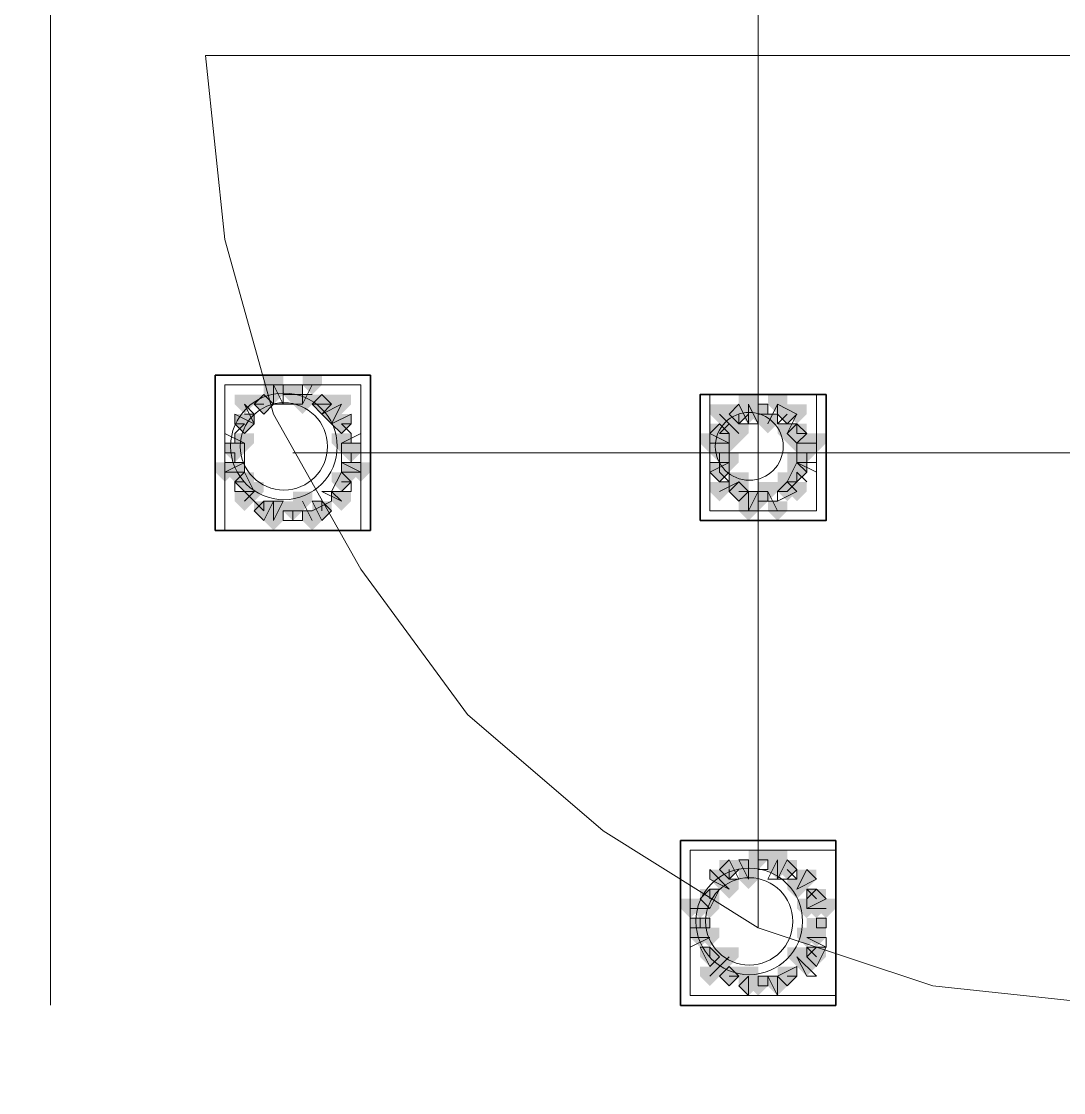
# Model space of a CAD drawing. Header units: millimetres. Extents: x 2315 to 4619, y 1334 to 1897.
# Drawn here: x 3982.87 to 3989.43, y 1548.17 to 1554.92 of the extents above; entities that cross this region are included whole.
import ezdxf

# ---------------------------------------------------------------- set-up
doc = ezdxf.new("R2010")
doc.units = ezdxf.units.MM
doc.linetypes.add('PDF_IMPORT', pattern=[1, 0.8, -0.2])
for name, color, linetype, true_color in [('PDF_10', 7, 'Continuous', 0x00b85c), ('PDF_AXIS', 7, 'Continuous', 0x00b85c), ('PDF_柱构件', 7, 'Continuous', 0x00b85c), ('PDF_转运站初步方案', 7, 'Continuous', 0x00b85c)]:
    doc.layers.add(name, color=color, linetype=linetype, true_color=true_color)
doc.layers.add('PDF_中心线层', color=1, linetype='Continuous')
doc.layers.add('PDF_粗实线层', color=7, linetype='Continuous')

msp = doc.modelspace()

# ---------------------------------------------------------------- hatches: boundary and pattern name
at = {"layer": 'PDF_10', "transparency": 33554559}
for points in [[(3984.5755, 1552.6298), (3984.5144, 1552.6298), (3984.5144, 1552.5687), (3984.5755, 1552.5076), (3984.6366, 1552.5687), (3984.6366, 1552.6298)], [(3984.5755, 1552.6298), (3984.5144, 1552.6298), (3984.5144, 1552.5687), (3984.5755, 1552.5076), (3984.6366, 1552.5687), (3984.6366, 1552.6298)], [(3984.5755, 1552.6298), (3984.5144, 1552.6298), (3984.5144, 1552.5687), (3984.5755, 1552.5076), (3984.6366, 1552.5687), (3984.6366, 1552.6298)], [(3984.3923, 1552.5687), (3984.3312, 1552.5687), (3984.3312, 1552.5076), (3984.3923, 1552.4466), (3984.4534, 1552.5076), (3984.4534, 1552.5687)], [(3984.3923, 1552.5687), (3984.3312, 1552.5687), (3984.3312, 1552.5076), (3984.3923, 1552.4466), (3984.4534, 1552.5076), (3984.4534, 1552.5687)], [(3984.3923, 1552.5687), (3984.3312, 1552.5687), (3984.3312, 1552.5076), (3984.3923, 1552.4466), (3984.4534, 1552.5076), (3984.4534, 1552.5687)], [(3984.7588, 1552.5687), (3984.6977, 1552.5687), (3984.6977, 1552.5076), (3984.7588, 1552.4466), (3984.8198, 1552.5076), (3984.8198, 1552.5687)], [(3984.7588, 1552.5687), (3984.6977, 1552.5687), (3984.6977, 1552.5076), (3984.7588, 1552.4466), (3984.8198, 1552.5076), (3984.8198, 1552.5687)], [(3984.7588, 1552.5687), (3984.6977, 1552.5687), (3984.6977, 1552.5076), (3984.7588, 1552.4466), (3984.8198, 1552.5076), (3984.8198, 1552.5687)], [(3984.2701, 1552.4466), (3984.209, 1552.4466), (3984.209, 1552.3855), (3984.2701, 1552.3244), (3984.3312, 1552.3855), (3984.3312, 1552.4466)], [(3984.2701, 1552.4466), (3984.209, 1552.4466), (3984.209, 1552.3855), (3984.2701, 1552.3244), (3984.3312, 1552.3855), (3984.3312, 1552.4466)], [(3984.8809, 1552.4466), (3984.8198, 1552.4466), (3984.8198, 1552.3855), (3984.8809, 1552.3244), (3984.942, 1552.3855), (3984.942, 1552.4466)], [(3984.8809, 1552.4466), (3984.8198, 1552.4466), (3984.8198, 1552.3855), (3984.8809, 1552.3244), (3984.942, 1552.3855), (3984.942, 1552.4466)], [(3987.3852, 1552.5076), (3987.3242, 1552.5076), (3987.3242, 1552.4466), (3987.3852, 1552.3855), (3987.4463, 1552.4466), (3987.4463, 1552.5076)], [(3987.3852, 1552.5076), (3987.3242, 1552.5076), (3987.3242, 1552.4466), (3987.3852, 1552.3855), (3987.4463, 1552.4466), (3987.4463, 1552.5076)], [(3987.5074, 1552.5076), (3987.4463, 1552.5076), (3987.4463, 1552.4466), (3987.5074, 1552.3855), (3987.5685, 1552.4466), (3987.5685, 1552.5076)], [(3987.5074, 1552.5076), (3987.4463, 1552.5076), (3987.4463, 1552.4466), (3987.5074, 1552.3855), (3987.5685, 1552.4466), (3987.5685, 1552.5076)], [(3987.6907, 1552.5076), (3987.6296, 1552.5076), (3987.6296, 1552.4466), (3987.6907, 1552.3855), (3987.7517, 1552.4466), (3987.7517, 1552.5076)], [(3987.6907, 1552.5076), (3987.6296, 1552.5076), (3987.6296, 1552.4466), (3987.6907, 1552.3855), (3987.7517, 1552.4466), (3987.7517, 1552.5076)], [(3987.2631, 1552.3855), (3987.202, 1552.3855), (3987.202, 1552.3244), (3987.2631, 1552.2633), (3987.3242, 1552.3244), (3987.3242, 1552.3855)], [(3987.2631, 1552.3855), (3987.202, 1552.3855), (3987.202, 1552.3244), (3987.2631, 1552.2633), (3987.3242, 1552.3244), (3987.3242, 1552.3855)], [(3987.7517, 1552.3855), (3987.6907, 1552.3855), (3987.6907, 1552.3244), (3987.7517, 1552.2633), (3987.8128, 1552.3244), (3987.8128, 1552.3855)], [(3987.7517, 1552.3855), (3987.6907, 1552.3855), (3987.6907, 1552.3244), (3987.7517, 1552.2633), (3987.8128, 1552.3244), (3987.8128, 1552.3855)], [(3984.209, 1552.2633), (3984.1479, 1552.2633), (3984.1479, 1552.2022), (3984.209, 1552.1412), (3984.2701, 1552.2022), (3984.2701, 1552.2633)], [(3984.209, 1552.2633), (3984.1479, 1552.2633), (3984.1479, 1552.2022), (3984.209, 1552.1412), (3984.2701, 1552.2022), (3984.2701, 1552.2633)], [(3984.942, 1552.2633), (3984.8809, 1552.2633), (3984.8809, 1552.2022), (3984.942, 1552.1412), (3985.0031, 1552.2022), (3985.0031, 1552.2633)], [(3984.942, 1552.2633), (3984.8809, 1552.2633), (3984.8809, 1552.2022), (3984.942, 1552.1412), (3985.0031, 1552.2022), (3985.0031, 1552.2633)], [(3984.942, 1552.2633), (3984.8809, 1552.2633), (3984.8809, 1552.2022), (3984.942, 1552.1412), (3985.0031, 1552.2022), (3985.0031, 1552.2633)], [(3987.2631, 1552.2633), (3987.202, 1552.2633), (3987.202, 1552.2022), (3987.2631, 1552.1412), (3987.3242, 1552.2022), (3987.3242, 1552.2633)], [(3987.2631, 1552.2633), (3987.202, 1552.2633), (3987.202, 1552.2022), (3987.2631, 1552.1412), (3987.3242, 1552.2022), (3987.3242, 1552.2633)], [(3987.8128, 1552.2633), (3987.7517, 1552.2633), (3987.7517, 1552.2022), (3987.8128, 1552.1412), (3987.8739, 1552.2022), (3987.8739, 1552.2633)], [(3987.8128, 1552.2633), (3987.7517, 1552.2633), (3987.7517, 1552.2022), (3987.8128, 1552.1412), (3987.8739, 1552.2022), (3987.8739, 1552.2633)], [(3987.2631, 1552.1412), (3987.202, 1552.1412), (3987.202, 1552.0801), (3987.2631, 1552.019), (3987.3242, 1552.0801), (3987.3242, 1552.1412)], [(3987.2631, 1552.1412), (3987.202, 1552.1412), (3987.202, 1552.0801), (3987.2631, 1552.019), (3987.3242, 1552.0801), (3987.3242, 1552.1412)], [(3987.7517, 1552.1412), (3987.6907, 1552.1412), (3987.6907, 1552.0801), (3987.7517, 1552.019), (3987.8128, 1552.0801), (3987.8128, 1552.1412)], [(3987.7517, 1552.1412), (3987.6907, 1552.1412), (3987.6907, 1552.0801), (3987.7517, 1552.019), (3987.8128, 1552.0801), (3987.8128, 1552.1412)], [(3984.2701, 1552.0801), (3984.209, 1552.0801), (3984.209, 1552.019), (3984.2701, 1551.9579), (3984.3312, 1552.019), (3984.3312, 1552.0801)], [(3984.2701, 1552.0801), (3984.209, 1552.0801), (3984.209, 1552.019), (3984.2701, 1551.9579), (3984.3312, 1552.019), (3984.3312, 1552.0801)], [(3984.8809, 1552.0801), (3984.8198, 1552.0801), (3984.8198, 1552.019), (3984.8809, 1551.9579), (3984.942, 1552.019), (3984.942, 1552.0801)], [(3984.8809, 1552.0801), (3984.8198, 1552.0801), (3984.8198, 1552.019), (3984.8809, 1551.9579), (3984.942, 1552.019), (3984.942, 1552.0801)], [(3987.3852, 1552.019), (3987.3242, 1552.019), (3987.3242, 1551.9579), (3987.3852, 1551.8968), (3987.4463, 1551.9579), (3987.4463, 1552.019)], [(3987.3852, 1552.019), (3987.3242, 1552.019), (3987.3242, 1551.9579), (3987.3852, 1551.8968), (3987.4463, 1551.9579), (3987.4463, 1552.019)], [(3987.3852, 1552.019), (3987.3242, 1552.019), (3987.3242, 1551.9579), (3987.3852, 1551.8968), (3987.4463, 1551.9579), (3987.4463, 1552.019)], [(3987.6907, 1552.019), (3987.6296, 1552.019), (3987.6296, 1551.9579), (3987.6907, 1551.8968), (3987.7517, 1551.9579), (3987.7517, 1552.019)], [(3987.6907, 1552.019), (3987.6296, 1552.019), (3987.6296, 1551.9579), (3987.6907, 1551.8968), (3987.7517, 1551.9579), (3987.7517, 1552.019)], [(3987.5074, 1551.9579), (3987.4463, 1551.9579), (3987.4463, 1551.8968), (3987.5074, 1551.8357), (3987.5685, 1551.8968), (3987.5685, 1551.9579)], [(3987.5074, 1551.9579), (3987.4463, 1551.9579), (3987.4463, 1551.8968), (3987.5074, 1551.8357), (3987.5685, 1551.8968), (3987.5685, 1551.9579)], [(3984.3923, 1551.8968), (3984.3312, 1551.8968), (3984.3312, 1551.8357), (3984.3923, 1551.7747), (3984.4534, 1551.8357), (3984.4534, 1551.8968)], [(3984.3923, 1551.8968), (3984.3312, 1551.8968), (3984.3312, 1551.8357), (3984.3923, 1551.7747), (3984.4534, 1551.8357), (3984.4534, 1551.8968)], [(3984.5755, 1551.8968), (3984.5144, 1551.8968), (3984.5144, 1551.8357), (3984.5755, 1551.7747), (3984.6366, 1551.8357), (3984.6366, 1551.8968)], [(3984.5755, 1551.8968), (3984.5144, 1551.8968), (3984.5144, 1551.8357), (3984.5755, 1551.7747), (3984.6366, 1551.8357), (3984.6366, 1551.8968)], [(3984.7588, 1551.8968), (3984.6977, 1551.8968), (3984.6977, 1551.8357), (3984.7588, 1551.7747), (3984.8198, 1551.8357), (3984.8198, 1551.8968)], [(3984.7588, 1551.8968), (3984.6977, 1551.8968), (3984.6977, 1551.8357), (3984.7588, 1551.7747), (3984.8198, 1551.8357), (3984.8198, 1551.8968)], [(3987.5074, 1549.6979), (3987.4463, 1549.6979), (3987.4463, 1549.6368), (3987.5074, 1549.5757), (3987.5685, 1549.6368), (3987.5685, 1549.6979)], [(3987.5074, 1549.6979), (3987.4463, 1549.6979), (3987.4463, 1549.6368), (3987.5074, 1549.5757), (3987.5685, 1549.6368), (3987.5685, 1549.6979)], [(3987.3242, 1549.6368), (3987.2631, 1549.6368), (3987.2631, 1549.5757), (3987.3242, 1549.5147), (3987.3852, 1549.5757), (3987.3852, 1549.6368)], [(3987.3242, 1549.6368), (3987.2631, 1549.6368), (3987.2631, 1549.5757), (3987.3242, 1549.5147), (3987.3852, 1549.5757), (3987.3852, 1549.6368)], [(3987.6907, 1549.6368), (3987.6296, 1549.6368), (3987.6296, 1549.5757), (3987.6907, 1549.5147), (3987.7517, 1549.5757), (3987.7517, 1549.6368)], [(3987.6907, 1549.6368), (3987.6296, 1549.6368), (3987.6296, 1549.5757), (3987.6907, 1549.5147), (3987.7517, 1549.5757), (3987.7517, 1549.6368)], [(3987.202, 1549.4536), (3987.1409, 1549.4536), (3987.1409, 1549.3925), (3987.202, 1549.3314), (3987.2631, 1549.3925), (3987.2631, 1549.4536)], [(3987.202, 1549.4536), (3987.1409, 1549.4536), (3987.1409, 1549.3925), (3987.202, 1549.3314), (3987.2631, 1549.3925), (3987.2631, 1549.4536)], [(3987.8739, 1549.4536), (3987.8128, 1549.4536), (3987.8128, 1549.3925), (3987.8739, 1549.3314), (3987.935, 1549.3925), (3987.935, 1549.4536)], [(3987.8739, 1549.4536), (3987.8128, 1549.4536), (3987.8128, 1549.3925), (3987.8739, 1549.3314), (3987.935, 1549.3925), (3987.935, 1549.4536)], [(3987.1409, 1549.2703), (3987.0798, 1549.2703), (3987.0798, 1549.2093), (3987.1409, 1549.1482), (3987.202, 1549.2093), (3987.202, 1549.2703)], [(3987.1409, 1549.2703), (3987.0798, 1549.2703), (3987.0798, 1549.2093), (3987.1409, 1549.1482), (3987.202, 1549.2093), (3987.202, 1549.2703)], [(3987.8739, 1549.2703), (3987.8128, 1549.2703), (3987.8128, 1549.2093), (3987.8739, 1549.1482), (3987.935, 1549.2093), (3987.935, 1549.2703)], [(3987.8739, 1549.2703), (3987.8128, 1549.2703), (3987.8128, 1549.2093), (3987.8739, 1549.1482), (3987.935, 1549.2093), (3987.935, 1549.2703)], [(3987.202, 1549.0871), (3987.1409, 1549.0871), (3987.1409, 1549.026), (3987.202, 1548.9649), (3987.2631, 1549.026), (3987.2631, 1549.0871)], [(3987.202, 1549.0871), (3987.1409, 1549.0871), (3987.1409, 1549.026), (3987.202, 1548.9649), (3987.2631, 1549.026), (3987.2631, 1549.0871)], [(3987.8739, 1549.0871), (3987.8128, 1549.0871), (3987.8128, 1549.026), (3987.8739, 1548.9649), (3987.935, 1549.026), (3987.935, 1549.0871)], [(3987.8739, 1549.0871), (3987.8128, 1549.0871), (3987.8128, 1549.026), (3987.8739, 1548.9649), (3987.935, 1549.026), (3987.935, 1549.0871)], [(3987.3242, 1548.9649), (3987.2631, 1548.9649), (3987.2631, 1548.9039), (3987.3242, 1548.8428), (3987.3852, 1548.9039), (3987.3852, 1548.9649)], [(3987.3242, 1548.9649), (3987.2631, 1548.9649), (3987.2631, 1548.9039), (3987.3242, 1548.8428), (3987.3852, 1548.9039), (3987.3852, 1548.9649)], [(3987.3242, 1548.9649), (3987.2631, 1548.9649), (3987.2631, 1548.9039), (3987.3242, 1548.8428), (3987.3852, 1548.9039), (3987.3852, 1548.9649)], [(3987.6907, 1548.9649), (3987.6296, 1548.9649), (3987.6296, 1548.9039), (3987.6907, 1548.8428), (3987.7517, 1548.9039), (3987.7517, 1548.9649)], [(3987.6907, 1548.9649), (3987.6296, 1548.9649), (3987.6296, 1548.9039), (3987.6907, 1548.8428), (3987.7517, 1548.9039), (3987.7517, 1548.9649)], [(3987.5074, 1548.9039), (3987.4463, 1548.9039), (3987.4463, 1548.8428), (3987.5074, 1548.7817), (3987.5685, 1548.8428), (3987.5685, 1548.9039)], [(3987.5074, 1548.9039), (3987.4463, 1548.9039), (3987.4463, 1548.8428), (3987.5074, 1548.7817), (3987.5685, 1548.8428), (3987.5685, 1548.9039)]]:
    msp.add_hatch(color=256, dxfattribs=at).paths.add_polyline_path(points)
at = {"layer": 'PDF_柱构件', "transparency": 33554559}
for points in [[(3984.4534, 1552.6909), (3984.3923, 1552.6909), (3984.3923, 1552.6298), (3984.4534, 1552.5687), (3984.5144, 1552.6298), (3984.5144, 1552.6909)], [(3984.6977, 1552.6909), (3984.6366, 1552.6909), (3984.6366, 1552.6298), (3984.6977, 1552.5687), (3984.7588, 1552.6298), (3984.7588, 1552.6909)], [(3984.4534, 1552.6298), (3984.3923, 1552.6298), (3984.3923, 1552.5687), (3984.4534, 1552.5076), (3984.5144, 1552.5687), (3984.5144, 1552.6298)], [(3984.2701, 1552.5687), (3984.209, 1552.5687), (3984.209, 1552.5076), (3984.2701, 1552.4466), (3984.3312, 1552.5076), (3984.3312, 1552.5687)], [(3984.6366, 1552.5687), (3984.5755, 1552.5687), (3984.5755, 1552.5076), (3984.6366, 1552.4466), (3984.6977, 1552.5076), (3984.6977, 1552.5687)], [(3984.8809, 1552.5687), (3984.8198, 1552.5687), (3984.8198, 1552.5076), (3984.8809, 1552.4466), (3984.942, 1552.5076), (3984.942, 1552.5687)], [(3987.4463, 1552.5687), (3987.3852, 1552.5687), (3987.3852, 1552.5076), (3987.4463, 1552.4466), (3987.5074, 1552.5076), (3987.5074, 1552.5687)], [(3987.6296, 1552.5687), (3987.5685, 1552.5687), (3987.5685, 1552.5076), (3987.6296, 1552.4466), (3987.6907, 1552.5076), (3987.6907, 1552.5687)], [(3984.8198, 1552.5076), (3984.7588, 1552.5076), (3984.7588, 1552.4466), (3984.8198, 1552.3855), (3984.8809, 1552.4466), (3984.8809, 1552.5076)], [(3987.2631, 1552.5076), (3987.202, 1552.5076), (3987.202, 1552.4466), (3987.2631, 1552.3855), (3987.3242, 1552.4466), (3987.3242, 1552.5076)], [(3987.3242, 1552.4466), (3987.2631, 1552.4466), (3987.2631, 1552.3855), (3987.3242, 1552.3244), (3987.3852, 1552.3855), (3987.3852, 1552.4466)], [(3987.4463, 1552.5076), (3987.3852, 1552.5076), (3987.3852, 1552.4466), (3987.4463, 1552.3855), (3987.5074, 1552.4466), (3987.5074, 1552.5076)], [(3987.5685, 1552.4466), (3987.5074, 1552.4466), (3987.5074, 1552.3855), (3987.5685, 1552.3244), (3987.6296, 1552.3855), (3987.6296, 1552.4466)], [(3987.7517, 1552.5076), (3987.6907, 1552.5076), (3987.6907, 1552.4466), (3987.7517, 1552.3855), (3987.8128, 1552.4466), (3987.8128, 1552.5076)], [(3987.3852, 1552.3855), (3987.3242, 1552.3855), (3987.3242, 1552.3244), (3987.3852, 1552.2633), (3987.4463, 1552.3244), (3987.4463, 1552.3855)], [(3987.6907, 1552.3855), (3987.6296, 1552.3855), (3987.6296, 1552.3244), (3987.6907, 1552.2633), (3987.7517, 1552.3244), (3987.7517, 1552.3855)], [(3984.2701, 1552.3244), (3984.209, 1552.3244), (3984.209, 1552.2633), (3984.2701, 1552.2022), (3984.3312, 1552.2633), (3984.3312, 1552.3244)], [(3984.8809, 1552.3244), (3984.8198, 1552.3244), (3984.8198, 1552.2633), (3984.8809, 1552.2022), (3984.942, 1552.2633), (3984.942, 1552.3244)], [(3987.202, 1552.3244), (3987.1409, 1552.3244), (3987.1409, 1552.2633), (3987.202, 1552.2022), (3987.2631, 1552.2633), (3987.2631, 1552.3244)], [(3987.2631, 1552.3244), (3987.202, 1552.3244), (3987.202, 1552.2633), (3987.2631, 1552.2022), (3987.3242, 1552.2633), (3987.3242, 1552.3244)], [(3987.3242, 1552.3244), (3987.2631, 1552.3244), (3987.2631, 1552.2633), (3987.3242, 1552.2022), (3987.3852, 1552.2633), (3987.3852, 1552.3244)], [(3987.7517, 1552.3244), (3987.6907, 1552.3244), (3987.6907, 1552.2633), (3987.7517, 1552.2022), (3987.8128, 1552.2633), (3987.8128, 1552.3244)], [(3987.8128, 1552.3244), (3987.7517, 1552.3244), (3987.7517, 1552.2633), (3987.8128, 1552.2022), (3987.8739, 1552.2633), (3987.8739, 1552.3244)], [(3987.8739, 1552.3244), (3987.8128, 1552.3244), (3987.8128, 1552.2633), (3987.8739, 1552.2022), (3987.935, 1552.2633), (3987.935, 1552.3244)], [(3987.3242, 1552.2022), (3987.2631, 1552.2022), (3987.2631, 1552.1412), (3987.3242, 1552.0801), (3987.3852, 1552.1412), (3987.3852, 1552.2022)], [(3987.7517, 1552.2022), (3987.6907, 1552.2022), (3987.6907, 1552.1412), (3987.7517, 1552.0801), (3987.8128, 1552.1412), (3987.8128, 1552.2022)], [(3984.1479, 1552.1412), (3984.0869, 1552.1412), (3984.0869, 1552.0801), (3984.1479, 1552.019), (3984.209, 1552.0801), (3984.209, 1552.1412)], [(3984.209, 1552.1412), (3984.1479, 1552.1412), (3984.1479, 1552.0801), (3984.209, 1552.019), (3984.2701, 1552.0801), (3984.2701, 1552.1412)], [(3984.942, 1552.1412), (3984.8809, 1552.1412), (3984.8809, 1552.0801), (3984.942, 1552.019), (3985.0031, 1552.0801), (3985.0031, 1552.1412)], [(3985.0031, 1552.1412), (3984.942, 1552.1412), (3984.942, 1552.0801), (3985.0031, 1552.019), (3985.0642, 1552.0801), (3985.0642, 1552.1412)], [(3987.3852, 1552.0801), (3987.3242, 1552.0801), (3987.3242, 1552.019), (3987.3852, 1551.9579), (3987.4463, 1552.019), (3987.4463, 1552.0801)], [(3987.6907, 1552.0801), (3987.6296, 1552.0801), (3987.6296, 1552.019), (3987.6907, 1551.9579), (3987.7517, 1552.019), (3987.7517, 1552.0801)], [(3984.3312, 1552.019), (3984.2701, 1552.019), (3984.2701, 1551.9579), (3984.3312, 1551.8968), (3984.3923, 1551.9579), (3984.3923, 1552.019)], [(3987.2631, 1552.019), (3987.202, 1552.019), (3987.202, 1551.9579), (3987.2631, 1551.8968), (3987.3242, 1551.9579), (3987.3242, 1552.019)], [(3987.5685, 1552.019), (3987.5074, 1552.019), (3987.5074, 1551.9579), (3987.5685, 1551.8968), (3987.6296, 1551.9579), (3987.6296, 1552.019)], [(3987.7517, 1552.019), (3987.6907, 1552.019), (3987.6907, 1551.9579), (3987.7517, 1551.8968), (3987.8128, 1551.9579), (3987.8128, 1552.019)], [(3984.2701, 1551.9579), (3984.209, 1551.9579), (3984.209, 1551.8968), (3984.2701, 1551.8357), (3984.3312, 1551.8968), (3984.3312, 1551.9579)], [(3984.6366, 1551.9579), (3984.5755, 1551.9579), (3984.5755, 1551.8968), (3984.6366, 1551.8357), (3984.6977, 1551.8968), (3984.6977, 1551.9579)], [(3984.8809, 1551.9579), (3984.8198, 1551.9579), (3984.8198, 1551.8968), (3984.8809, 1551.8357), (3984.942, 1551.8968), (3984.942, 1551.9579)], [(3987.4463, 1551.9579), (3987.3852, 1551.9579), (3987.3852, 1551.8968), (3987.4463, 1551.8357), (3987.5074, 1551.8968), (3987.5074, 1551.9579)], [(3984.4534, 1551.8968), (3984.3923, 1551.8968), (3984.3923, 1551.8357), (3984.4534, 1551.7747), (3984.5144, 1551.8357), (3984.5144, 1551.8968)], [(3987.4463, 1551.8968), (3987.3852, 1551.8968), (3987.3852, 1551.8357), (3987.4463, 1551.7747), (3987.5074, 1551.8357), (3987.5074, 1551.8968)], [(3987.6296, 1551.8968), (3987.5685, 1551.8968), (3987.5685, 1551.8357), (3987.6296, 1551.7747), (3987.6907, 1551.8357), (3987.6907, 1551.8968)], [(3984.4534, 1551.8357), (3984.3923, 1551.8357), (3984.3923, 1551.7747), (3984.4534, 1551.7136), (3984.5144, 1551.7747), (3984.5144, 1551.8357)], [(3984.6977, 1551.8357), (3984.6366, 1551.8357), (3984.6366, 1551.7747), (3984.6977, 1551.7136), (3984.7588, 1551.7747), (3984.7588, 1551.8357)], [(3987.6296, 1549.6979), (3987.5685, 1549.6979), (3987.5685, 1549.6368), (3987.6296, 1549.5757), (3987.6907, 1549.6368), (3987.6907, 1549.6979)], [(3987.4463, 1549.6368), (3987.3852, 1549.6368), (3987.3852, 1549.5757), (3987.4463, 1549.5147), (3987.5074, 1549.5757), (3987.5074, 1549.6368)], [(3987.6296, 1549.6368), (3987.5685, 1549.6368), (3987.5685, 1549.5757), (3987.6296, 1549.5147), (3987.6907, 1549.5757), (3987.6907, 1549.6368)], [(3987.2631, 1549.5757), (3987.202, 1549.5757), (3987.202, 1549.5147), (3987.2631, 1549.4536), (3987.3242, 1549.5147), (3987.3242, 1549.5757)], [(3987.4463, 1549.5757), (3987.3852, 1549.5757), (3987.3852, 1549.5147), (3987.4463, 1549.4536), (3987.5074, 1549.5147), (3987.5074, 1549.5757)], [(3987.8128, 1549.5757), (3987.7517, 1549.5757), (3987.7517, 1549.5147), (3987.8128, 1549.4536), (3987.8739, 1549.5147), (3987.8739, 1549.5757)], [(3987.3242, 1549.5147), (3987.2631, 1549.5147), (3987.2631, 1549.4536), (3987.3242, 1549.3925), (3987.3852, 1549.4536), (3987.3852, 1549.5147)], [(3987.7517, 1549.5147), (3987.6907, 1549.5147), (3987.6907, 1549.4536), (3987.7517, 1549.3925), (3987.8128, 1549.4536), (3987.8128, 1549.5147)], [(3987.0798, 1549.3925), (3987.0188, 1549.3925), (3987.0188, 1549.3314), (3987.0798, 1549.2703), (3987.1409, 1549.3314), (3987.1409, 1549.3925)], [(3987.1409, 1549.3925), (3987.0798, 1549.3925), (3987.0798, 1549.3314), (3987.1409, 1549.2703), (3987.202, 1549.3314), (3987.202, 1549.3925)], [(3987.202, 1549.3925), (3987.1409, 1549.3925), (3987.1409, 1549.3314), (3987.202, 1549.2703), (3987.2631, 1549.3314), (3987.2631, 1549.3925)], [(3987.8128, 1549.3925), (3987.7517, 1549.3925), (3987.7517, 1549.3314), (3987.8128, 1549.2703), (3987.8739, 1549.3314), (3987.8739, 1549.3925)], [(3987.8739, 1549.3925), (3987.8128, 1549.3925), (3987.8128, 1549.3314), (3987.8739, 1549.2703), (3987.935, 1549.3314), (3987.935, 1549.3925)], [(3987.935, 1549.3925), (3987.8739, 1549.3925), (3987.8739, 1549.3314), (3987.935, 1549.2703), (3987.9961, 1549.3314), (3987.9961, 1549.3925)], [(3987.1409, 1549.2093), (3987.0798, 1549.2093), (3987.0798, 1549.1482), (3987.1409, 1549.0871), (3987.202, 1549.1482), (3987.202, 1549.2093)], [(3987.202, 1549.2093), (3987.1409, 1549.2093), (3987.1409, 1549.1482), (3987.202, 1549.0871), (3987.2631, 1549.1482), (3987.2631, 1549.2093)], [(3987.8128, 1549.2093), (3987.7517, 1549.2093), (3987.7517, 1549.1482), (3987.8128, 1549.0871), (3987.8739, 1549.1482), (3987.8739, 1549.2093)], [(3987.8739, 1549.2093), (3987.8128, 1549.2093), (3987.8128, 1549.1482), (3987.8739, 1549.0871), (3987.935, 1549.1482), (3987.935, 1549.2093)], [(3987.3242, 1549.0871), (3987.2631, 1549.0871), (3987.2631, 1549.026), (3987.3242, 1548.9649), (3987.3852, 1549.026), (3987.3852, 1549.0871)], [(3987.7517, 1549.0871), (3987.6907, 1549.0871), (3987.6907, 1549.026), (3987.7517, 1548.9649), (3987.8128, 1549.026), (3987.8128, 1549.0871)], [(3987.2631, 1549.026), (3987.202, 1549.026), (3987.202, 1548.9649), (3987.2631, 1548.9039), (3987.3242, 1548.9649), (3987.3242, 1549.026)], [(3987.8128, 1549.026), (3987.7517, 1549.026), (3987.7517, 1548.9649), (3987.8128, 1548.9039), (3987.8739, 1548.9649), (3987.8739, 1549.026)], [(3987.202, 1548.9649), (3987.1409, 1548.9649), (3987.1409, 1548.9039), (3987.202, 1548.8428), (3987.2631, 1548.9039), (3987.2631, 1548.9649)], [(3987.4463, 1548.9649), (3987.3852, 1548.9649), (3987.3852, 1548.9039), (3987.4463, 1548.8428), (3987.5074, 1548.9039), (3987.5074, 1548.9649)], [(3987.4463, 1548.9039), (3987.3852, 1548.9039), (3987.3852, 1548.8428), (3987.4463, 1548.7817), (3987.5074, 1548.8428), (3987.5074, 1548.9039)], [(3987.6296, 1548.9039), (3987.5685, 1548.9039), (3987.5685, 1548.8428), (3987.6296, 1548.7817), (3987.6907, 1548.8428), (3987.6907, 1548.9039)]]:
    msp.add_hatch(color=256, dxfattribs=at).paths.add_polyline_path(points)
at = {"layer": 'PDF_转运站初步方案', "transparency": 33554559}
for points in [[(3984.5755, 1552.6298), (3984.5144, 1552.6298), (3984.5144, 1552.5687), (3984.5755, 1552.5076), (3984.6366, 1552.5687), (3984.6366, 1552.6298)], [(3984.5755, 1552.6298), (3984.5144, 1552.6298), (3984.5144, 1552.5687), (3984.5755, 1552.5076), (3984.6366, 1552.5687), (3984.6366, 1552.6298)], [(3984.3923, 1552.5687), (3984.3312, 1552.5687), (3984.3312, 1552.5076), (3984.3923, 1552.4466), (3984.4534, 1552.5076), (3984.4534, 1552.5687)], [(3984.3923, 1552.5687), (3984.3312, 1552.5687), (3984.3312, 1552.5076), (3984.3923, 1552.4466), (3984.4534, 1552.5076), (3984.4534, 1552.5687)], [(3984.7588, 1552.5687), (3984.6977, 1552.5687), (3984.6977, 1552.5076), (3984.7588, 1552.4466), (3984.8198, 1552.5076), (3984.8198, 1552.5687)], [(3984.7588, 1552.5687), (3984.6977, 1552.5687), (3984.6977, 1552.5076), (3984.7588, 1552.4466), (3984.8198, 1552.5076), (3984.8198, 1552.5687)], [(3984.2701, 1552.4466), (3984.209, 1552.4466), (3984.209, 1552.3855), (3984.2701, 1552.3244), (3984.3312, 1552.3855), (3984.3312, 1552.4466)], [(3984.2701, 1552.4466), (3984.209, 1552.4466), (3984.209, 1552.3855), (3984.2701, 1552.3244), (3984.3312, 1552.3855), (3984.3312, 1552.4466)], [(3984.8809, 1552.4466), (3984.8198, 1552.4466), (3984.8198, 1552.3855), (3984.8809, 1552.3244), (3984.942, 1552.3855), (3984.942, 1552.4466)], [(3984.8809, 1552.4466), (3984.8198, 1552.4466), (3984.8198, 1552.3855), (3984.8809, 1552.3244), (3984.942, 1552.3855), (3984.942, 1552.4466)], [(3987.3852, 1552.5076), (3987.3242, 1552.5076), (3987.3242, 1552.4466), (3987.3852, 1552.3855), (3987.4463, 1552.4466), (3987.4463, 1552.5076)], [(3987.3852, 1552.5076), (3987.3242, 1552.5076), (3987.3242, 1552.4466), (3987.3852, 1552.3855), (3987.4463, 1552.4466), (3987.4463, 1552.5076)], [(3987.5074, 1552.5076), (3987.4463, 1552.5076), (3987.4463, 1552.4466), (3987.5074, 1552.3855), (3987.5685, 1552.4466), (3987.5685, 1552.5076)], [(3987.5074, 1552.5076), (3987.4463, 1552.5076), (3987.4463, 1552.4466), (3987.5074, 1552.3855), (3987.5685, 1552.4466), (3987.5685, 1552.5076)], [(3987.6907, 1552.5076), (3987.6296, 1552.5076), (3987.6296, 1552.4466), (3987.6907, 1552.3855), (3987.7517, 1552.4466), (3987.7517, 1552.5076)], [(3987.6907, 1552.5076), (3987.6296, 1552.5076), (3987.6296, 1552.4466), (3987.6907, 1552.3855), (3987.7517, 1552.4466), (3987.7517, 1552.5076)], [(3987.2631, 1552.3855), (3987.202, 1552.3855), (3987.202, 1552.3244), (3987.2631, 1552.2633), (3987.3242, 1552.3244), (3987.3242, 1552.3855)], [(3987.2631, 1552.3855), (3987.202, 1552.3855), (3987.202, 1552.3244), (3987.2631, 1552.2633), (3987.3242, 1552.3244), (3987.3242, 1552.3855)], [(3987.7517, 1552.3855), (3987.6907, 1552.3855), (3987.6907, 1552.3244), (3987.7517, 1552.2633), (3987.8128, 1552.3244), (3987.8128, 1552.3855)], [(3987.7517, 1552.3855), (3987.6907, 1552.3855), (3987.6907, 1552.3244), (3987.7517, 1552.2633), (3987.8128, 1552.3244), (3987.8128, 1552.3855)], [(3984.209, 1552.2633), (3984.1479, 1552.2633), (3984.1479, 1552.2022), (3984.209, 1552.1412), (3984.2701, 1552.2022), (3984.2701, 1552.2633)], [(3984.209, 1552.2633), (3984.1479, 1552.2633), (3984.1479, 1552.2022), (3984.209, 1552.1412), (3984.2701, 1552.2022), (3984.2701, 1552.2633)], [(3984.942, 1552.2633), (3984.8809, 1552.2633), (3984.8809, 1552.2022), (3984.942, 1552.1412), (3985.0031, 1552.2022), (3985.0031, 1552.2633)], [(3984.942, 1552.2633), (3984.8809, 1552.2633), (3984.8809, 1552.2022), (3984.942, 1552.1412), (3985.0031, 1552.2022), (3985.0031, 1552.2633)], [(3987.2631, 1552.2633), (3987.202, 1552.2633), (3987.202, 1552.2022), (3987.2631, 1552.1412), (3987.3242, 1552.2022), (3987.3242, 1552.2633)], [(3987.2631, 1552.2633), (3987.202, 1552.2633), (3987.202, 1552.2022), (3987.2631, 1552.1412), (3987.3242, 1552.2022), (3987.3242, 1552.2633)], [(3987.8128, 1552.2633), (3987.7517, 1552.2633), (3987.7517, 1552.2022), (3987.8128, 1552.1412), (3987.8739, 1552.2022), (3987.8739, 1552.2633)], [(3987.8128, 1552.2633), (3987.7517, 1552.2633), (3987.7517, 1552.2022), (3987.8128, 1552.1412), (3987.8739, 1552.2022), (3987.8739, 1552.2633)], [(3987.2631, 1552.1412), (3987.202, 1552.1412), (3987.202, 1552.0801), (3987.2631, 1552.019), (3987.3242, 1552.0801), (3987.3242, 1552.1412)], [(3987.2631, 1552.1412), (3987.202, 1552.1412), (3987.202, 1552.0801), (3987.2631, 1552.019), (3987.3242, 1552.0801), (3987.3242, 1552.1412)], [(3987.7517, 1552.1412), (3987.6907, 1552.1412), (3987.6907, 1552.0801), (3987.7517, 1552.019), (3987.8128, 1552.0801), (3987.8128, 1552.1412)], [(3987.7517, 1552.1412), (3987.6907, 1552.1412), (3987.6907, 1552.0801), (3987.7517, 1552.019), (3987.8128, 1552.0801), (3987.8128, 1552.1412)], [(3984.2701, 1552.0801), (3984.209, 1552.0801), (3984.209, 1552.019), (3984.2701, 1551.9579), (3984.3312, 1552.019), (3984.3312, 1552.0801)], [(3984.2701, 1552.0801), (3984.209, 1552.0801), (3984.209, 1552.019), (3984.2701, 1551.9579), (3984.3312, 1552.019), (3984.3312, 1552.0801)], [(3984.8809, 1552.0801), (3984.8198, 1552.0801), (3984.8198, 1552.019), (3984.8809, 1551.9579), (3984.942, 1552.019), (3984.942, 1552.0801)], [(3984.8809, 1552.0801), (3984.8198, 1552.0801), (3984.8198, 1552.019), (3984.8809, 1551.9579), (3984.942, 1552.019), (3984.942, 1552.0801)], [(3987.3852, 1552.019), (3987.3242, 1552.019), (3987.3242, 1551.9579), (3987.3852, 1551.8968), (3987.4463, 1551.9579), (3987.4463, 1552.019)], [(3987.3852, 1552.019), (3987.3242, 1552.019), (3987.3242, 1551.9579), (3987.3852, 1551.8968), (3987.4463, 1551.9579), (3987.4463, 1552.019)], [(3987.6907, 1552.019), (3987.6296, 1552.019), (3987.6296, 1551.9579), (3987.6907, 1551.8968), (3987.7517, 1551.9579), (3987.7517, 1552.019)], [(3987.6907, 1552.019), (3987.6296, 1552.019), (3987.6296, 1551.9579), (3987.6907, 1551.8968), (3987.7517, 1551.9579), (3987.7517, 1552.019)], [(3987.5074, 1551.9579), (3987.4463, 1551.9579), (3987.4463, 1551.8968), (3987.5074, 1551.8357), (3987.5685, 1551.8968), (3987.5685, 1551.9579)], [(3987.5074, 1551.9579), (3987.4463, 1551.9579), (3987.4463, 1551.8968), (3987.5074, 1551.8357), (3987.5685, 1551.8968), (3987.5685, 1551.9579)], [(3984.3923, 1551.8968), (3984.3312, 1551.8968), (3984.3312, 1551.8357), (3984.3923, 1551.7747), (3984.4534, 1551.8357), (3984.4534, 1551.8968)], [(3984.3923, 1551.8968), (3984.3312, 1551.8968), (3984.3312, 1551.8357), (3984.3923, 1551.7747), (3984.4534, 1551.8357), (3984.4534, 1551.8968)], [(3984.5755, 1551.8968), (3984.5144, 1551.8968), (3984.5144, 1551.8357), (3984.5755, 1551.7747), (3984.6366, 1551.8357), (3984.6366, 1551.8968)], [(3984.5755, 1551.8968), (3984.5144, 1551.8968), (3984.5144, 1551.8357), (3984.5755, 1551.7747), (3984.6366, 1551.8357), (3984.6366, 1551.8968)], [(3984.7588, 1551.8968), (3984.6977, 1551.8968), (3984.6977, 1551.8357), (3984.7588, 1551.7747), (3984.8198, 1551.8357), (3984.8198, 1551.8968)], [(3984.7588, 1551.8968), (3984.6977, 1551.8968), (3984.6977, 1551.8357), (3984.7588, 1551.7747), (3984.8198, 1551.8357), (3984.8198, 1551.8968)], [(3987.5074, 1549.6979), (3987.4463, 1549.6979), (3987.4463, 1549.6368), (3987.5074, 1549.5757), (3987.5685, 1549.6368), (3987.5685, 1549.6979)], [(3987.5074, 1549.6979), (3987.4463, 1549.6979), (3987.4463, 1549.6368), (3987.5074, 1549.5757), (3987.5685, 1549.6368), (3987.5685, 1549.6979)], [(3987.3242, 1549.6368), (3987.2631, 1549.6368), (3987.2631, 1549.5757), (3987.3242, 1549.5147), (3987.3852, 1549.5757), (3987.3852, 1549.6368)], [(3987.3242, 1549.6368), (3987.2631, 1549.6368), (3987.2631, 1549.5757), (3987.3242, 1549.5147), (3987.3852, 1549.5757), (3987.3852, 1549.6368)], [(3987.6907, 1549.6368), (3987.6296, 1549.6368), (3987.6296, 1549.5757), (3987.6907, 1549.5147), (3987.7517, 1549.5757), (3987.7517, 1549.6368)], [(3987.6907, 1549.6368), (3987.6296, 1549.6368), (3987.6296, 1549.5757), (3987.6907, 1549.5147), (3987.7517, 1549.5757), (3987.7517, 1549.6368)], [(3987.202, 1549.4536), (3987.1409, 1549.4536), (3987.1409, 1549.3925), (3987.202, 1549.3314), (3987.2631, 1549.3925), (3987.2631, 1549.4536)], [(3987.202, 1549.4536), (3987.1409, 1549.4536), (3987.1409, 1549.3925), (3987.202, 1549.3314), (3987.2631, 1549.3925), (3987.2631, 1549.4536)], [(3987.8739, 1549.4536), (3987.8128, 1549.4536), (3987.8128, 1549.3925), (3987.8739, 1549.3314), (3987.935, 1549.3925), (3987.935, 1549.4536)], [(3987.8739, 1549.4536), (3987.8128, 1549.4536), (3987.8128, 1549.3925), (3987.8739, 1549.3314), (3987.935, 1549.3925), (3987.935, 1549.4536)], [(3987.1409, 1549.2703), (3987.0798, 1549.2703), (3987.0798, 1549.2093), (3987.1409, 1549.1482), (3987.202, 1549.2093), (3987.202, 1549.2703)], [(3987.1409, 1549.2703), (3987.0798, 1549.2703), (3987.0798, 1549.2093), (3987.1409, 1549.1482), (3987.202, 1549.2093), (3987.202, 1549.2703)], [(3987.8739, 1549.2703), (3987.8128, 1549.2703), (3987.8128, 1549.2093), (3987.8739, 1549.1482), (3987.935, 1549.2093), (3987.935, 1549.2703)], [(3987.8739, 1549.2703), (3987.8128, 1549.2703), (3987.8128, 1549.2093), (3987.8739, 1549.1482), (3987.935, 1549.2093), (3987.935, 1549.2703)], [(3987.202, 1549.0871), (3987.1409, 1549.0871), (3987.1409, 1549.026), (3987.202, 1548.9649), (3987.2631, 1549.026), (3987.2631, 1549.0871)], [(3987.202, 1549.0871), (3987.1409, 1549.0871), (3987.1409, 1549.026), (3987.202, 1548.9649), (3987.2631, 1549.026), (3987.2631, 1549.0871)], [(3987.8739, 1549.0871), (3987.8128, 1549.0871), (3987.8128, 1549.026), (3987.8739, 1548.9649), (3987.935, 1549.026), (3987.935, 1549.0871)], [(3987.8739, 1549.0871), (3987.8128, 1549.0871), (3987.8128, 1549.026), (3987.8739, 1548.9649), (3987.935, 1549.026), (3987.935, 1549.0871)], [(3987.3242, 1548.9649), (3987.2631, 1548.9649), (3987.2631, 1548.9039), (3987.3242, 1548.8428), (3987.3852, 1548.9039), (3987.3852, 1548.9649)], [(3987.3242, 1548.9649), (3987.2631, 1548.9649), (3987.2631, 1548.9039), (3987.3242, 1548.8428), (3987.3852, 1548.9039), (3987.3852, 1548.9649)], [(3987.6907, 1548.9649), (3987.6296, 1548.9649), (3987.6296, 1548.9039), (3987.6907, 1548.8428), (3987.7517, 1548.9039), (3987.7517, 1548.9649)], [(3987.6907, 1548.9649), (3987.6296, 1548.9649), (3987.6296, 1548.9039), (3987.6907, 1548.8428), (3987.7517, 1548.9039), (3987.7517, 1548.9649)], [(3987.5074, 1548.9039), (3987.4463, 1548.9039), (3987.4463, 1548.8428), (3987.5074, 1548.7817), (3987.5685, 1548.8428), (3987.5685, 1548.9039)], [(3987.5074, 1548.9039), (3987.4463, 1548.9039), (3987.4463, 1548.8428), (3987.5074, 1548.7817), (3987.5685, 1548.8428), (3987.5685, 1548.9039)]]:
    msp.add_hatch(color=256, dxfattribs=at).paths.add_polyline_path(points)

# ---------------------------------------------------------------- linework, layer by layer
at = {"layer": 'PDF_10', "lineweight": 18}
for points in [[(3984.6366, 1552.5687), (3984.5144, 1552.5687)], [(3984.3923, 1552.5076), (3984.3312, 1552.5076)], [(3984.8198, 1552.5076), (3984.6977, 1552.5076)], [(3987.4463, 1552.4466), (3987.3852, 1552.3855), (3987.3852, 1552.4466)], [(3987.5685, 1552.4466), (3987.5074, 1552.4466), (3987.5074, 1552.5076)], [(3987.6907, 1552.3855), (3987.6296, 1552.4466)], [(3987.6296, 1552.3855), (3987.6907, 1552.4466)], [(3984.209, 1552.3855), (3984.2701, 1552.3855), (3984.209, 1552.3244)], [(3984.942, 1552.3244), (3984.8809, 1552.3855), (3984.942, 1552.3855)], [(3987.3242, 1552.3855), (3987.2631, 1552.3244), (3987.3242, 1552.3244)], [(3987.8128, 1552.3244), (3987.7517, 1552.3244), (3987.7517, 1552.3855)], [(3984.1479, 1552.2022), (3984.209, 1552.2022), (3984.209, 1552.1412)], [(3984.942, 1552.1412), (3984.942, 1552.2022)], [(3987.202, 1552.2022), (3987.2631, 1552.2022), (3987.2631, 1552.1412)], [(3987.8128, 1552.1412), (3987.8128, 1552.2022), (3987.7517, 1552.2022)], [(3987.2631, 1552.0801), (3987.3242, 1552.019)], [(3987.3242, 1552.0801), (3987.2631, 1552.019)], [(3987.7517, 1552.019), (3987.7517, 1552.0801), (3987.8128, 1552.019)], [(3984.2701, 1552.019), (3984.209, 1552.019), (3984.2701, 1551.9579)], [(3984.8809, 1551.9579), (3984.942, 1552.019), (3984.8809, 1552.019)], [(3987.3852, 1551.9579), (3987.4463, 1551.9579)], [(3987.5074, 1551.9579), (3987.5074, 1551.8968), (3987.5685, 1551.8968)], [(3987.6907, 1551.9579), (3987.6296, 1551.9579), (3987.6907, 1551.9579)], [(3984.3312, 1551.8968), (3984.3923, 1551.8357), (3984.3923, 1551.8968)], [(3984.6977, 1551.8357), (3984.8198, 1551.8968)], [(3984.7588, 1551.8968), (3984.7588, 1551.8357)], [(3984.5144, 1551.8357), (3984.6366, 1551.8357)], [(3984.5755, 1551.8357), (3984.5755, 1551.7747)], [(3987.5074, 1549.5757), (3987.5074, 1549.6368), (3987.5685, 1549.6368)], [(3987.3242, 1549.5757), (3987.3242, 1549.5147), (3987.3852, 1549.5757)], [(3987.6907, 1549.5757), (3987.7517, 1549.5147)], [(3987.6907, 1549.5147), (3987.7517, 1549.5757)], [(3987.202, 1549.4536), (3987.202, 1549.3925), (3987.202, 1549.4536)], [(3987.8128, 1549.4536), (3987.8739, 1549.3925)], [(3987.8128, 1549.3925), (3987.8739, 1549.4536)], [(3987.202, 1549.2093), (3987.1409, 1549.2093), (3987.1409, 1549.2703)], [(3987.8739, 1549.2703), (3987.8739, 1549.2093), (3987.935, 1549.2093)], [(3987.202, 1549.026), (3987.202, 1549.0871), (3987.202, 1549.026)], [(3987.8739, 1549.0871), (3987.8128, 1549.026)], [(3987.8128, 1549.0871), (3987.8739, 1549.026)], [(3987.3852, 1548.9039), (3987.3242, 1548.9039)], [(3987.5685, 1548.8428), (3987.5074, 1548.8428), (3987.5074, 1548.9039)], [(3987.7517, 1548.9039), (3987.6907, 1548.9039), (3987.7517, 1548.9039)]]:
    msp.add_lwpolyline(points, dxfattribs=at)
at = {"layer": 'PDF_AXIS', "lineweight": 18}
for points in [[(3984.1479, 1551.7136), (3984.1479, 1552.6298), (3985.0031, 1552.6298), (3985.0031, 1551.7136)], [(3987.202, 1551.8357), (3987.202, 1552.5687), (3987.8739, 1552.5687), (3987.8739, 1551.8357)], [(3987.9961, 1548.7817), (3987.9961, 1549.6979), (3987.0798, 1549.6979), (3987.0798, 1548.7817)]]:
    msp.add_lwpolyline(points, close=True, dxfattribs=at)
at = {"layer": 'PDF_中心线层', "color": 5, "linetype": 'PDF_IMPORT', "lineweight": 18, "ltscale": 14.048656}
msp.add_lwpolyline([(3913.0495, 1534.672), (3983.0485, 1534.672), (3983.0485, 1561.6698), (3913.0495, 1561.6698), (3913.0495, 1534.672)], dxfattribs=at)
at = {"layer": 'PDF_中心线层', "color": 112, "lineweight": 18, "true_color": 0x00b85c}
for points in [[(3987.5074, 1549.2093), (3987.5074, 1560.1428)], [(3984.0258, 1554.7066), (3984.1479, 1553.546), (3984.4534, 1552.4466), (3985.0031, 1551.4693), (3985.675, 1550.553), (3986.5301, 1549.8201), (3987.5074, 1549.2093), (3988.6069, 1548.8428), (3989.7674, 1548.7206), (3990.8669, 1548.7206), (3991.9663, 1549.026), (3993.0047, 1549.5147), (3993.0658, 1549.5147)], [(3984.0258, 1554.7066), (3995.9977, 1554.7066), (3984.0258, 1554.7066)], [(3995.509, 1552.2022), (3984.5755, 1552.2022)]]:
    msp.add_lwpolyline(points, dxfattribs=at)
at = {"layer": 'PDF_柱构件', "lineweight": 18}
for points in [[(3984.4534, 1552.6298), (3984.5144, 1552.5076), (3984.4534, 1552.5076)], [(3984.6366, 1552.5076), (3984.5144, 1552.5076), (3984.5144, 1552.6298), (3984.6366, 1552.6298)], [(3984.6977, 1552.6298), (3984.6366, 1552.5076)], [(3984.4534, 1552.5076), (3984.3923, 1552.4466), (3984.3312, 1552.5076), (3984.3923, 1552.5687)], [(3984.7588, 1552.4466), (3984.6977, 1552.5076), (3984.7588, 1552.5687), (3984.8198, 1552.5076)], [(3984.3312, 1552.3855), (3984.2701, 1552.3244), (3984.209, 1552.3855), (3984.209, 1552.4466)], [(3984.2701, 1552.5076), (3984.3312, 1552.4466), (3984.3312, 1552.3855)], [(3984.8809, 1552.5076), (3984.8198, 1552.3855), (3984.7588, 1552.4466)], [(3984.8809, 1552.3244), (3984.8198, 1552.3855), (3984.942, 1552.4466), (3984.942, 1552.3855)], [(3987.2631, 1552.4466), (3987.3852, 1552.3244)], [(3987.4463, 1552.3855), (3987.3852, 1552.3855), (3987.3242, 1552.4466), (3987.3852, 1552.5076)], [(3987.4463, 1552.5076), (3987.5074, 1552.3855), (3987.4463, 1552.3855)], [(3987.5685, 1552.4466), (3987.5074, 1552.4466), (3987.5074, 1552.5076), (3987.5685, 1552.5076)], [(3987.6296, 1552.5076), (3987.5685, 1552.3855)], [(3987.6907, 1552.3855), (3987.6296, 1552.3855), (3987.6296, 1552.5076), (3987.7517, 1552.4466)], [(3987.7517, 1552.4466), (3987.6907, 1552.3244)], [(3987.3242, 1552.3244), (3987.3242, 1552.2633), (3987.202, 1552.3244), (3987.2631, 1552.3855)], [(3987.7517, 1552.2633), (3987.6907, 1552.3244), (3987.7517, 1552.3855), (3987.8128, 1552.3244)], [(3984.1479, 1552.3244), (3984.2701, 1552.2633), (3984.1479, 1552.2633)], [(3985.0031, 1552.2633), (3984.8809, 1552.2633), (3985.0031, 1552.3244)], [(3984.2701, 1552.2633), (3984.2701, 1552.1412), (3984.1479, 1552.1412), (3984.1479, 1552.2633)], [(3984.8809, 1552.1412), (3984.8809, 1552.2633), (3985.0031, 1552.2633), (3985.0031, 1552.1412)], [(3987.202, 1552.2633), (3987.3242, 1552.2633)], [(3987.3242, 1552.2633), (3987.3242, 1552.1412), (3987.202, 1552.1412), (3987.202, 1552.2633)], [(3987.8739, 1552.2633), (3987.7517, 1552.2633)], [(3987.7517, 1552.1412), (3987.7517, 1552.2633), (3987.8739, 1552.2633), (3987.8739, 1552.1412)], [(3984.1479, 1552.0801), (3984.2701, 1552.1412), (3984.2701, 1552.0801)], [(3985.0031, 1552.0801), (3984.8809, 1552.0801), (3984.8809, 1552.1412)], [(3987.202, 1552.1412), (3987.3242, 1552.1412), (3987.202, 1552.0801)], [(3987.3242, 1552.1412), (3987.3242, 1552.019), (3987.2631, 1552.019), (3987.202, 1552.0801)], [(3987.6907, 1552.019), (3987.7517, 1552.1412), (3987.8128, 1552.0801), (3987.7517, 1552.019)], [(3987.8739, 1552.0801), (3987.7517, 1552.1412), (3987.8739, 1552.1412)], [(3984.2701, 1552.0801), (3984.3312, 1551.9579), (3984.209, 1551.9579), (3984.209, 1552.019)], [(3984.8198, 1551.9579), (3984.8809, 1552.0801), (3984.942, 1552.019), (3984.942, 1551.9579)], [(3987.2631, 1551.9579), (3987.3852, 1552.019)], [(3987.3852, 1552.019), (3987.4463, 1551.9579), (3987.3852, 1551.8968), (3987.3242, 1551.9579)], [(3987.6296, 1551.9579), (3987.6907, 1552.019), (3987.7517, 1551.9579), (3987.6296, 1551.8968)], [(3987.7517, 1551.9579), (3987.6907, 1552.019)], [(3984.2701, 1551.8968), (3984.3312, 1551.9579)], [(3984.8809, 1551.8968), (3984.7588, 1551.9579), (3984.8198, 1551.9579)], [(3987.4463, 1551.8357), (3987.4463, 1551.9579), (3987.5074, 1551.9579)], [(3987.5074, 1551.9579), (3987.5685, 1551.9579), (3987.5685, 1551.8968), (3987.5074, 1551.8968)], [(3987.6296, 1551.8357), (3987.5685, 1551.9579)], [(3984.3923, 1551.8968), (3984.4534, 1551.8968), (3984.3923, 1551.7747), (3984.3312, 1551.8357)], [(3984.4534, 1551.7747), (3984.4534, 1551.8968), (3984.5144, 1551.8968)], [(3984.6977, 1551.7747), (3984.6366, 1551.8968)], [(3984.6977, 1551.8968), (3984.7588, 1551.8968), (3984.8198, 1551.8357), (3984.7588, 1551.7747)], [(3984.5144, 1551.8357), (3984.6366, 1551.8357), (3984.6366, 1551.7747), (3984.5144, 1551.7747)], [(3987.3242, 1549.5147), (3987.3852, 1549.5147), (3987.3242, 1549.6368), (3987.2631, 1549.5757)], [(3987.3852, 1549.6368), (3987.4463, 1549.5147), (3987.4463, 1549.6368)], [(3987.5074, 1549.5757), (3987.5685, 1549.5757), (3987.5685, 1549.6368), (3987.5074, 1549.6368)], [(3987.6296, 1549.6368), (3987.5685, 1549.5147), (3987.6296, 1549.5147)], [(3987.6296, 1549.5147), (3987.7517, 1549.5147), (3987.7517, 1549.5757), (3987.6907, 1549.6368)], [(3987.202, 1549.5147), (3987.3242, 1549.4536), (3987.202, 1549.5757)], [(3987.8128, 1549.5757), (3987.7517, 1549.4536), (3987.8739, 1549.5147)], [(3987.202, 1549.3314), (3987.2631, 1549.4536), (3987.202, 1549.4536), (3987.1409, 1549.3925)], [(3987.8128, 1549.4536), (3987.8128, 1549.3314), (3987.935, 1549.3925), (3987.8739, 1549.4536)], [(3987.0798, 1549.3314), (3987.202, 1549.3314)], [(3987.935, 1549.3314), (3987.8128, 1549.3314)], [(3987.202, 1549.2093), (3987.202, 1549.2703), (3987.0798, 1549.2703), (3987.0798, 1549.2093)], [(3987.8739, 1549.2703), (3987.8739, 1549.2093), (3987.935, 1549.2093), (3987.935, 1549.2703)], [(3987.0798, 1549.0871), (3987.202, 1549.1482), (3987.0798, 1549.1482)], [(3987.935, 1549.1482), (3987.8128, 1549.1482), (3987.935, 1549.0871)], [(3987.2631, 1549.026), (3987.202, 1549.0871), (3987.1409, 1549.0871), (3987.202, 1548.9649)], [(3987.8128, 1549.0871), (3987.8128, 1549.026), (3987.8739, 1548.9649), (3987.935, 1549.0871)], [(3987.202, 1548.9039), (3987.3242, 1549.026)], [(3987.8739, 1548.9039), (3987.7517, 1549.026), (3987.8128, 1548.9039)], [(3987.3852, 1548.9039), (3987.3242, 1548.9649), (3987.2631, 1548.9039), (3987.3242, 1548.8428)], [(3987.7517, 1548.9649), (3987.6296, 1548.9039), (3987.6907, 1548.8428), (3987.7517, 1548.9039)], [(3987.4463, 1548.7817), (3987.4463, 1548.9039), (3987.3852, 1548.8428)], [(3987.5685, 1548.9039), (3987.5074, 1548.9039), (3987.5074, 1548.8428), (3987.5685, 1548.8428)], [(3987.6296, 1548.8428), (3987.6296, 1548.9039), (3987.5685, 1548.9039), (3987.6296, 1548.7817)]]:
    msp.add_lwpolyline(points, close=True, dxfattribs=at)
for points in [[(3984.6977, 1552.5687), (3984.6366, 1552.5687)], [(3984.3312, 1552.4466), (3984.2701, 1552.4466)], [(3987.6296, 1552.4466), (3987.5685, 1552.4466)], [(3987.7517, 1552.3855), (3987.6907, 1552.3855)], [(3984.209, 1552.3244), (3984.209, 1552.2633)], [(3984.942, 1552.2633), (3984.942, 1552.3244)], [(3987.2631, 1552.1412), (3987.2631, 1552.0801)], [(3987.8128, 1552.0801), (3987.8128, 1552.1412)], [(3987.3242, 1552.019), (3987.3242, 1551.9579)], [(3987.6907, 1551.9579), (3987.7517, 1552.019)], [(3984.2701, 1551.9579), (3984.3312, 1551.8968)], [(3984.8198, 1551.8968), (3984.8198, 1551.9579)], [(3987.5685, 1551.8968), (3987.6296, 1551.8968)], [(3984.6366, 1551.8357), (3984.6977, 1551.8357)]]:
    msp.add_lwpolyline(points, dxfattribs=at)
at = {"layer": 'PDF_粗实线层', "color": 112, "lineweight": 35, "true_color": 0x00b85c}
for points in [[(3984.0869, 1551.7136), (3984.0869, 1552.6909), (3985.0642, 1552.6909), (3985.0642, 1551.7136)], [(3987.1409, 1551.7747), (3987.935, 1551.7747), (3987.935, 1552.5687), (3987.1409, 1552.5687)], [(3987.9961, 1548.7206), (3987.9961, 1549.759), (3987.0188, 1549.759), (3987.0188, 1548.7206)]]:
    msp.add_lwpolyline(points, close=True, dxfattribs=at)
at = {"layer": 'PDF_转运站初步方案', "lineweight": 18}
for centre, radius in [((3984.519, 1552.2426), 0.3359), ((3984.519, 1552.2426), 0.2749), ((3987.451, 1552.2426), 0.2138), ((3987.451, 1552.2426), 0.2138), ((3987.451, 1549.2495), 0.3359), ((3987.451, 1549.2495), 0.2749)]:
    msp.add_circle(centre, radius, dxfattribs=at)

doc.saveas('drawing.dxf')
